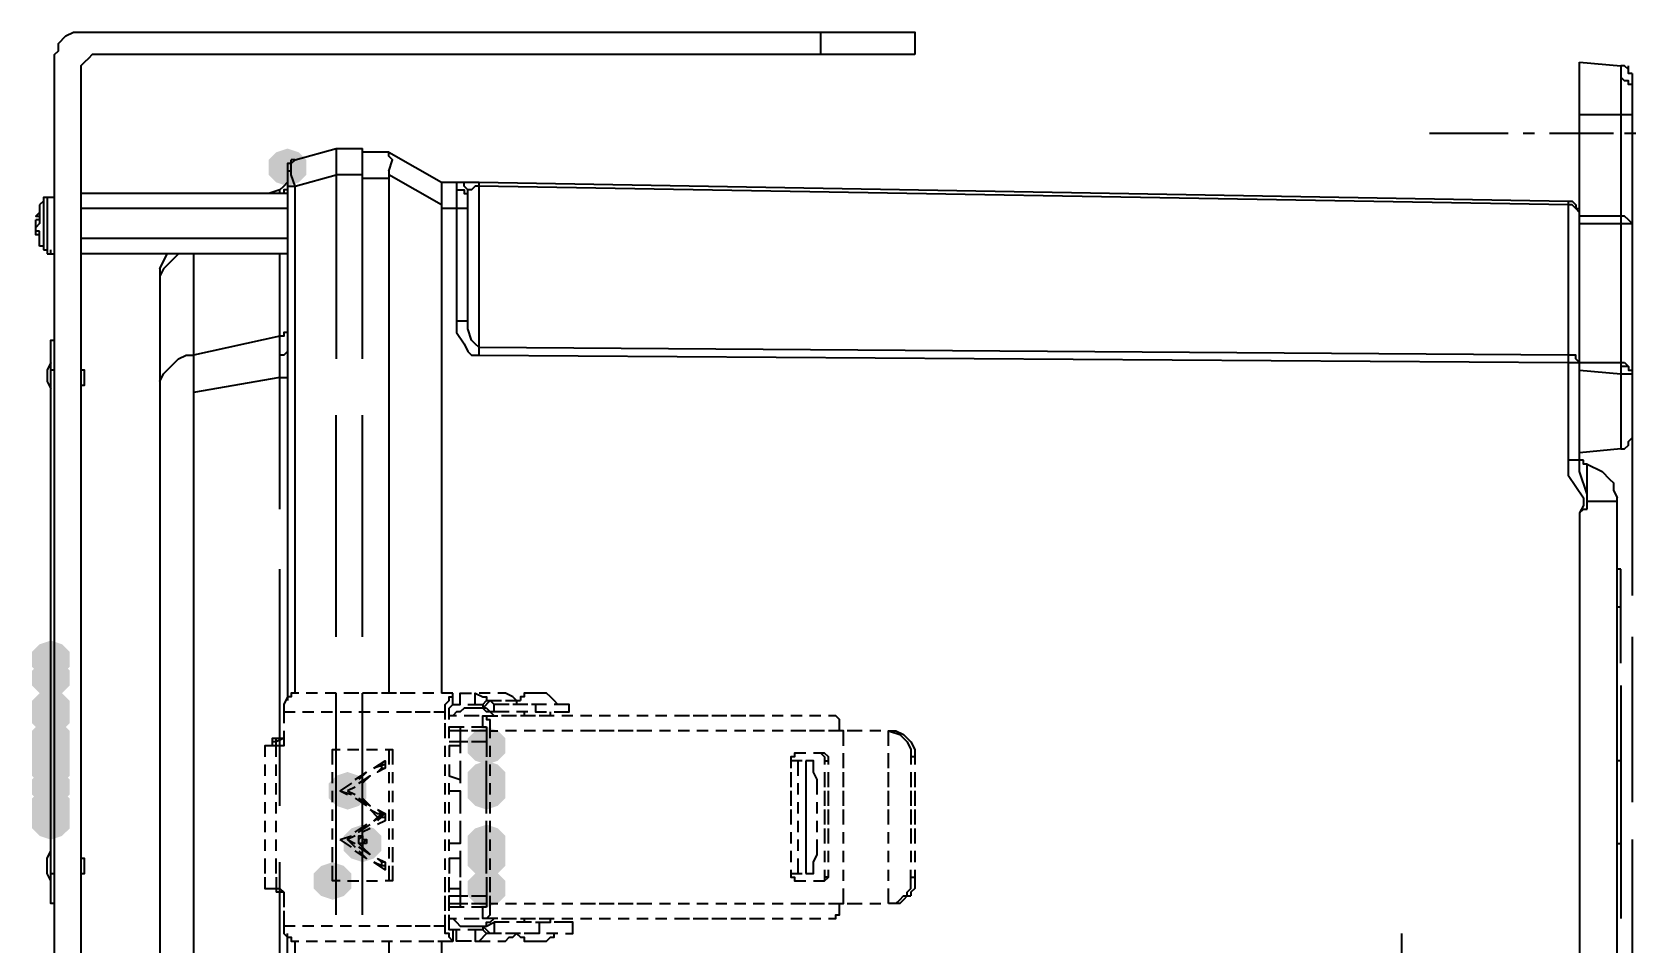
# Model space of a CAD drawing. Header units: feet. Extents: x -159 to 1687, y -48 to 1556.
# Drawn here: x 1214.67 to 1222.53, y 1070.53 to 1075 of the extents above; entities that cross this region are included whole.
import ezdxf

# ---------------------------------------------------------------- set-up
doc = ezdxf.new("R2010")
doc.units = ezdxf.units.FT
doc.header["$MEASUREMENT"] = 0
for name, color, linetype in [('G-ANNO-TEXT', 1, 'Continuous'), ('PDF8_LP_OBJ-Hidden', 7, 'Continuous'), ('PDF8_LP_OBJ-Misc', 7, 'Continuous')]:
    doc.layers.add(name, color=color, linetype=linetype)
doc.styles.add('NEI-A', font='arial.ttf')

msp = doc.modelspace()

# ---------------------------------------------------------------- hatches: boundary and pattern name
at = {"layer": 'PDF8_LP_OBJ-Hidden', "transparency": 33554559}
for points in [[(1216.89704, 1071.59188), (1216.95227, 1071.57347), (1216.98908, 1071.53665), (1216.98908, 1071.46301), (1216.95227, 1071.4262), (1216.89704, 1071.40779), (1216.84181, 1071.4262), (1216.80499, 1071.46301), (1216.80499, 1071.53665), (1216.84181, 1071.57347)], [(1216.21589, 1071.37097), (1216.27112, 1071.35256), (1216.30794, 1071.31574), (1216.30794, 1071.2421), (1216.27112, 1071.20528), (1216.21589, 1071.18687), (1216.16066, 1071.20528), (1216.12384, 1071.2421), (1216.12384, 1071.31574), (1216.16066, 1071.35256)], [(1216.89704, 1071.4262), (1216.95227, 1071.40779), (1216.98908, 1071.37097), (1216.98908, 1071.29733), (1216.95227, 1071.26051), (1216.89704, 1071.2421), (1216.84181, 1071.26051), (1216.80499, 1071.29733), (1216.80499, 1071.37097), (1216.84181, 1071.40779)], [(1216.89704, 1071.37097), (1216.95227, 1071.35256), (1216.98908, 1071.31574), (1216.98908, 1071.2421), (1216.95227, 1071.20528), (1216.89704, 1071.18687), (1216.84181, 1071.20528), (1216.80499, 1071.2421), (1216.80499, 1071.31574), (1216.84181, 1071.35256)], [(1216.28953, 1071.11324), (1216.34475, 1071.09483), (1216.38157, 1071.05801), (1216.38157, 1070.98437), (1216.34475, 1070.94755), (1216.28953, 1070.92914), (1216.2343, 1070.94755), (1216.19748, 1070.98437), (1216.19748, 1071.05801), (1216.2343, 1071.09483)], [(1216.89704, 1071.11324), (1216.95227, 1071.09483), (1216.98908, 1071.05801), (1216.98908, 1070.98437), (1216.95227, 1070.94755), (1216.89704, 1070.92914), (1216.84181, 1070.94755), (1216.80499, 1070.98437), (1216.80499, 1071.05801), (1216.84181, 1071.09483)], [(1216.89704, 1071.0396), (1216.95227, 1071.02119), (1216.98908, 1070.98437), (1216.98908, 1070.91073), (1216.95227, 1070.87391), (1216.89704, 1070.8555), (1216.84181, 1070.87391), (1216.80499, 1070.91073), (1216.80499, 1070.98437), (1216.84181, 1071.02119)], [(1216.14225, 1070.92914), (1216.19748, 1070.91073), (1216.2343, 1070.87391), (1216.2343, 1070.80028), (1216.19748, 1070.76346), (1216.14225, 1070.74505), (1216.08702, 1070.76346), (1216.0502, 1070.80028), (1216.0502, 1070.87391), (1216.08702, 1070.91073)], [(1216.89704, 1070.89232), (1216.95227, 1070.87391), (1216.98908, 1070.83709), (1216.98908, 1070.76346), (1216.95227, 1070.72664), (1216.89704, 1070.70823), (1216.84181, 1070.72664), (1216.80499, 1070.76346), (1216.80499, 1070.83709), (1216.84181, 1070.87391)]]:
    msp.add_hatch(color=256, dxfattribs=at).paths.add_polyline_path(points)
at = {"layer": 'PDF8_LP_OBJ-Misc', "transparency": 33554559}
for points in [[(1215.92134, 1074.42693), (1215.97657, 1074.40852), (1216.01338, 1074.3717), (1216.01338, 1074.29807), (1215.97657, 1074.26125), (1215.92134, 1074.24284), (1215.86611, 1074.26125), (1215.82929, 1074.29807), (1215.82929, 1074.3717), (1215.86611, 1074.40852)], [(1214.76154, 1072.0153), (1214.81677, 1071.99689), (1214.85359, 1071.96007), (1214.85359, 1071.88643), (1214.81677, 1071.84961), (1214.76154, 1071.8312), (1214.70632, 1071.84961), (1214.6695, 1071.88643), (1214.6695, 1071.96007), (1214.70632, 1071.99689)], [(1214.76154, 1071.92325), (1214.81677, 1071.90484), (1214.85359, 1071.86802), (1214.85359, 1071.79438), (1214.81677, 1071.75757), (1214.76154, 1071.73916), (1214.70632, 1071.75757), (1214.6695, 1071.79438), (1214.6695, 1071.86802), (1214.70632, 1071.90484)], [(1214.76154, 1071.77598), (1214.81677, 1071.75757), (1214.85359, 1071.72075), (1214.85359, 1071.64711), (1214.81677, 1071.61029), (1214.76154, 1071.59188), (1214.70632, 1071.61029), (1214.6695, 1071.64711), (1214.6695, 1071.72075), (1214.70632, 1071.75757)], [(1214.76154, 1071.73916), (1214.81677, 1071.72075), (1214.85359, 1071.68393), (1214.85359, 1071.61029), (1214.81677, 1071.57347), (1214.76154, 1071.55506), (1214.70632, 1071.57347), (1214.6695, 1071.61029), (1214.6695, 1071.68393), (1214.70632, 1071.72075)], [(1214.76154, 1071.6287), (1214.81677, 1071.61029), (1214.85359, 1071.57347), (1214.85359, 1071.49983), (1214.81677, 1071.46301), (1214.76154, 1071.44461), (1214.70632, 1071.46301), (1214.6695, 1071.49983), (1214.6695, 1071.57347), (1214.70632, 1071.61029)], [(1214.76154, 1071.61029), (1214.81677, 1071.59188), (1214.85359, 1071.55506), (1214.85359, 1071.48142), (1214.81677, 1071.44461), (1214.76154, 1071.4262), (1214.70632, 1071.44461), (1214.6695, 1071.48142), (1214.6695, 1071.55506), (1214.70632, 1071.59188)], [(1214.76154, 1071.57347), (1214.81677, 1071.55506), (1214.85359, 1071.51824), (1214.85359, 1071.44461), (1214.81677, 1071.40779), (1214.76154, 1071.38938), (1214.70632, 1071.40779), (1214.6695, 1071.44461), (1214.6695, 1071.51824), (1214.70632, 1071.55506)], [(1214.76154, 1071.55506), (1214.81677, 1071.53665), (1214.85359, 1071.49983), (1214.85359, 1071.4262), (1214.81677, 1071.38938), (1214.76154, 1071.37097), (1214.70632, 1071.38938), (1214.6695, 1071.4262), (1214.6695, 1071.49983), (1214.70632, 1071.53665)], [(1214.76154, 1071.53665), (1214.81677, 1071.51824), (1214.85359, 1071.48142), (1214.85359, 1071.40779), (1214.81677, 1071.37097), (1214.76154, 1071.35256), (1214.70632, 1071.37097), (1214.6695, 1071.40779), (1214.6695, 1071.48142), (1214.70632, 1071.51824)], [(1214.76154, 1071.49983), (1214.81677, 1071.48142), (1214.85359, 1071.44461), (1214.85359, 1071.37097), (1214.81677, 1071.33415), (1214.76154, 1071.31574), (1214.70632, 1071.33415), (1214.6695, 1071.37097), (1214.6695, 1071.44461), (1214.70632, 1071.48142)], [(1214.76154, 1071.48142), (1214.81677, 1071.46301), (1214.85359, 1071.4262), (1214.85359, 1071.35256), (1214.81677, 1071.31574), (1214.76154, 1071.29733), (1214.70632, 1071.31574), (1214.6695, 1071.35256), (1214.6695, 1071.4262), (1214.70632, 1071.46301)], [(1214.76154, 1071.38938), (1214.81677, 1071.37097), (1214.85359, 1071.33415), (1214.85359, 1071.26051), (1214.81677, 1071.22369), (1214.76154, 1071.20528), (1214.70632, 1071.22369), (1214.6695, 1071.26051), (1214.6695, 1071.33415), (1214.70632, 1071.37097)], [(1214.76154, 1071.29733), (1214.81677, 1071.27892), (1214.85359, 1071.2421), (1214.85359, 1071.16846), (1214.81677, 1071.13165), (1214.76154, 1071.11324), (1214.70632, 1071.13165), (1214.6695, 1071.16846), (1214.6695, 1071.2421), (1214.70632, 1071.27892)], [(1214.76154, 1071.26051), (1214.81677, 1071.2421), (1214.85359, 1071.20528), (1214.85359, 1071.13165), (1214.81677, 1071.09483), (1214.76154, 1071.07642), (1214.70632, 1071.09483), (1214.6695, 1071.13165), (1214.6695, 1071.20528), (1214.70632, 1071.2421)], [(1214.76154, 1071.2421), (1214.81677, 1071.22369), (1214.85359, 1071.18687), (1214.85359, 1071.11324), (1214.81677, 1071.07642), (1214.76154, 1071.05801), (1214.70632, 1071.07642), (1214.6695, 1071.11324), (1214.6695, 1071.18687), (1214.70632, 1071.22369)], [(1214.76154, 1071.22369), (1214.81677, 1071.20528), (1214.85359, 1071.16846), (1214.85359, 1071.09483), (1214.81677, 1071.05801), (1214.76154, 1071.0396), (1214.70632, 1071.05801), (1214.6695, 1071.09483), (1214.6695, 1071.16846), (1214.70632, 1071.20528)]]:
    msp.add_hatch(color=256, dxfattribs=at).paths.add_polyline_path(points)

# ---------------------------------------------------------------- linework, layer by layer
at = {"layer": 'PDF8_LP_OBJ-Hidden', "lineweight": 25}
for p, q in [((1216.89704, 1071.59188), (1216.89704, 1071.44461)), ((1218.46184, 1071.4262), (1218.46184, 1070.87391)), ((1216.89704, 1070.87391), (1216.89704, 1071.13165)), ((1216.89704, 1070.8555), (1216.89704, 1070.70823)), ((1216.97067, 1070.57936), (1216.89704, 1070.57936))]:
    msp.add_line(p, q, dxfattribs=at)
for points in [[(1215.97657, 1071.75757), (1215.93975, 1071.75757), (1215.93975, 1071.73916), (1215.92134, 1071.73916), (1215.90293, 1071.70234), (1215.90293, 1071.61029)], [(1216.06861, 1071.75757), (1216.01338, 1071.75757)], [(1216.16066, 1071.75757), (1216.10543, 1071.75757)], [(1216.27112, 1071.75757), (1216.19748, 1071.75757)], [(1216.36316, 1071.75757), (1216.28953, 1071.75757)], [(1216.45521, 1071.75757), (1216.38157, 1071.75757)], [(1216.54726, 1071.75757), (1216.47362, 1071.75757)], [(1216.6393, 1071.75757), (1216.58408, 1071.75757)], [(1216.73135, 1071.75757), (1216.67612, 1071.75757)], [(1216.71294, 1071.6287), (1216.71294, 1071.68393), (1216.73135, 1071.70234), (1216.76817, 1071.70234), (1216.76817, 1071.75757), (1216.8234, 1071.75757)], [(1216.73135, 1071.70234), (1216.73135, 1071.75757)], [(1216.84181, 1071.70234), (1216.84181, 1071.75757), (1216.87863, 1071.73916), (1216.89704, 1071.73916), (1216.89704, 1071.72075), (1216.97067, 1071.72075)], [(1216.91545, 1071.75757), (1216.86022, 1071.75757)], [(1217.04431, 1071.72075), (1217.0259, 1071.73916), (1216.98908, 1071.75757), (1216.95227, 1071.75757)], [(1217.24682, 1071.70234), (1217.22841, 1071.72075), (1217.21, 1071.73916), (1217.19159, 1071.75757), (1217.08113, 1071.75757), (1217.08113, 1071.73916), (1217.06272, 1071.73916), (1217.06272, 1071.72075)], [(1216.69453, 1071.6287), (1216.69453, 1071.70234), (1216.71294, 1071.72075), (1216.71294, 1071.73916), (1216.73135, 1071.73916)], [(1216.89704, 1071.68393), (1216.78658, 1071.68393), (1216.76817, 1071.66552), (1216.74976, 1071.66552), (1216.73135, 1071.64711)], [(1216.80499, 1071.70234), (1216.87863, 1071.70234), (1216.89704, 1071.72075)], [(1216.91545, 1071.72075), (1216.87863, 1071.68393)], [(1216.87863, 1071.70234), (1216.87863, 1071.68393)], [(1217.00749, 1071.66552), (1216.89704, 1071.66552), (1216.87863, 1071.68393)], [(1216.89704, 1071.68393), (1216.91545, 1071.66552)], [(1217.00749, 1071.70234), (1216.93386, 1071.70234), (1216.91545, 1071.72075)], [(1216.93386, 1071.66552), (1216.93386, 1071.70234)], [(1216.98908, 1071.72075), (1217.06272, 1071.72075)], [(1217.09954, 1071.70234), (1217.0259, 1071.70234)], [(1217.04431, 1071.72075), (1217.04431, 1071.70234)], [(1217.19159, 1071.70234), (1217.11795, 1071.70234)], [(1217.13636, 1071.70234), (1217.13636, 1071.66552), (1217.19159, 1071.66552)], [(1217.22841, 1071.66552), (1217.30204, 1071.66552), (1217.30204, 1071.70234), (1217.22841, 1071.70234)], [(1215.90293, 1071.66552), (1215.95816, 1071.66552)], [(1215.99497, 1071.66552), (1216.0502, 1071.66552)], [(1216.08702, 1071.66552), (1216.14225, 1071.66552)], [(1216.17907, 1071.66552), (1216.2343, 1071.66552)], [(1216.27112, 1071.66552), (1216.32634, 1071.66552)], [(1216.36316, 1071.66552), (1216.41839, 1071.66552)], [(1216.45521, 1071.66552), (1216.52885, 1071.66552)], [(1216.54726, 1071.66552), (1216.6209, 1071.66552)], [(1216.6393, 1071.66552), (1216.69453, 1071.66552)], [(1216.69453, 1071.53665), (1216.69453, 1071.61029)], [(1216.74976, 1071.64711), (1216.71294, 1071.64711)], [(1216.71294, 1071.53665), (1216.71294, 1071.59188), (1216.78658, 1071.59188)], [(1216.76817, 1071.59188), (1216.76817, 1071.46301)], [(1216.86022, 1071.64711), (1216.78658, 1071.64711)], [(1216.8234, 1071.59188), (1216.89704, 1071.59188)], [(1216.87863, 1071.59188), (1216.87863, 1071.64711), (1216.95227, 1071.64711)], [(1216.89704, 1071.64711), (1216.89704, 1071.6287), (1216.91545, 1071.6287)], [(1216.93386, 1071.64711), (1216.91545, 1071.66552)], [(1216.91545, 1071.53665), (1216.91545, 1071.6287)], [(1217.04431, 1071.64711), (1216.97067, 1071.64711)], [(1217.09954, 1071.66552), (1217.04431, 1071.66552)], [(1217.13636, 1071.64711), (1217.06272, 1071.64711)], [(1217.08113, 1071.66552), (1217.08113, 1071.64711)], [(1217.22841, 1071.64711), (1217.15477, 1071.64711)], [(1217.21, 1071.64711), (1217.21, 1071.66552)], [(1217.32045, 1071.64711), (1217.26523, 1071.64711)], [(1217.4125, 1071.64711), (1217.35727, 1071.64711)], [(1217.50455, 1071.64711), (1217.44932, 1071.64711)], [(1217.59659, 1071.64711), (1217.54137, 1071.64711)], [(1217.68864, 1071.64711), (1217.63341, 1071.64711)], [(1217.78069, 1071.64711), (1217.72546, 1071.64711)], [(1217.89115, 1071.64711), (1217.81751, 1071.64711)], [(1217.98319, 1071.64711), (1217.90956, 1071.64711)], [(1218.07524, 1071.64711), (1218.0016, 1071.64711)], [(1218.16729, 1071.64711), (1218.09365, 1071.64711)], [(1218.25933, 1071.64711), (1218.1857, 1071.64711)], [(1218.35138, 1071.64711), (1218.29615, 1071.64711)], [(1218.44343, 1071.64711), (1218.3882, 1071.64711)], [(1218.53548, 1071.64711), (1218.48025, 1071.64711)], [(1218.62752, 1071.57347), (1218.62752, 1071.6287), (1218.60911, 1071.64711), (1218.57229, 1071.64711)], [(1215.90293, 1071.57347), (1215.90293, 1071.49983), (1215.81088, 1071.49983), (1215.81088, 1071.44461)], [(1215.8477, 1071.49983), (1215.8477, 1071.53665), (1215.90293, 1071.53665)], [(1215.90293, 1071.53665), (1215.86611, 1071.51824), (1215.8477, 1071.51824)], [(1215.86611, 1071.44461), (1215.86611, 1071.53665)], [(1216.80499, 1071.57347), (1216.71294, 1071.57347)], [(1216.80499, 1071.51824), (1216.71294, 1071.51824)], [(1216.89704, 1071.57347), (1216.8234, 1071.57347)], [(1216.89704, 1071.51824), (1216.8234, 1071.51824)], [(1216.91545, 1071.57347), (1216.95227, 1071.57347)], [(1217.04431, 1071.57347), (1216.98908, 1071.57347)], [(1217.13636, 1071.57347), (1217.08113, 1071.57347)], [(1217.22841, 1071.57347), (1217.17318, 1071.57347)], [(1217.32045, 1071.57347), (1217.26523, 1071.57347)], [(1217.43091, 1071.57347), (1217.35727, 1071.57347)], [(1217.52296, 1071.57347), (1217.44932, 1071.57347)], [(1217.615, 1071.57347), (1217.54137, 1071.57347)], [(1217.70705, 1071.57347), (1217.63341, 1071.57347)], [(1217.7991, 1071.57347), (1217.74387, 1071.57347)], [(1217.89115, 1071.57347), (1217.83592, 1071.57347)], [(1217.98319, 1071.57347), (1217.92796, 1071.57347)], [(1218.07524, 1071.57347), (1218.02001, 1071.57347)], [(1218.16729, 1071.57347), (1218.11206, 1071.57347)], [(1218.25933, 1071.57347), (1218.20411, 1071.57347)], [(1218.35138, 1071.57347), (1218.29615, 1071.57347)], [(1218.46184, 1071.57347), (1218.3882, 1071.57347)], [(1218.55389, 1071.57347), (1218.48025, 1071.57347)], [(1218.64593, 1071.49983), (1218.64593, 1071.57347), (1218.57229, 1071.57347)], [(1218.73798, 1071.57347), (1218.66434, 1071.57347)], [(1218.83003, 1071.57347), (1218.7748, 1071.57347)], [(1218.86685, 1071.57347), (1218.90366, 1071.57347), (1218.94048, 1071.55506), (1218.95889, 1071.53665), (1218.9773, 1071.51824), (1218.99571, 1071.48142), (1218.99571, 1071.40779)], [(1218.86685, 1071.49983), (1218.86685, 1071.57347), (1218.92207, 1071.55506), (1218.94048, 1071.53665), (1218.95889, 1071.51824), (1218.9773, 1071.48142), (1218.9773, 1071.40779)], [(1216.14225, 1071.40779), (1216.14225, 1071.48142), (1216.17907, 1071.48142)], [(1216.21589, 1071.48142), (1216.27112, 1071.48142)], [(1216.30794, 1071.48142), (1216.36316, 1071.48142)], [(1216.39998, 1071.48142), (1216.4368, 1071.48142), (1216.4368, 1071.40779)], [(1216.41839, 1071.48142), (1216.41839, 1071.40779)], [(1216.69453, 1071.44461), (1216.69453, 1071.49983)], [(1216.76817, 1071.49983), (1216.71294, 1071.49983), (1216.71294, 1071.44461)], [(1216.91545, 1071.44461), (1216.91545, 1071.49983)], [(1218.46184, 1071.46301), (1218.40661, 1071.46301), (1218.40661, 1071.44461), (1218.3882, 1071.44461), (1218.3882, 1071.38938)], [(1218.57229, 1071.40779), (1218.57229, 1071.44461), (1218.55389, 1071.46301), (1218.49866, 1071.46301)], [(1218.53548, 1071.46301), (1218.55389, 1071.44461), (1218.55389, 1071.40779)], [(1218.64593, 1071.38938), (1218.64593, 1071.46301)], [(1218.86685, 1071.38938), (1218.86685, 1071.46301)], [(1218.99571, 1071.44461), (1218.9773, 1071.44461)], [(1215.81088, 1071.40779), (1215.81088, 1071.35256)], [(1215.86611, 1071.35256), (1215.86611, 1071.40779)], [(1216.14225, 1071.31574), (1216.14225, 1071.37097)], [(1216.25271, 1071.33415), (1216.30794, 1071.37097)], [(1216.30794, 1071.37097), (1216.27112, 1071.33415)], [(1216.27112, 1071.31574), (1216.32634, 1071.35256), (1216.28953, 1071.31574)], [(1216.34475, 1071.38938), (1216.39998, 1071.4262), (1216.39998, 1071.38938), (1216.36316, 1071.37097), (1216.38157, 1071.38938)], [(1216.38157, 1071.40779), (1216.38157, 1071.38938), (1216.39998, 1071.38938)], [(1216.41839, 1071.37097), (1216.41839, 1071.31574)], [(1216.4368, 1071.37097), (1216.4368, 1071.31574)], [(1216.69453, 1071.35256), (1216.69453, 1071.40779)], [(1216.71294, 1071.40779), (1216.71294, 1071.35256), (1216.76817, 1071.33415)], [(1216.76817, 1071.4262), (1216.76817, 1071.31574)], [(1216.89704, 1071.16846), (1216.89704, 1071.4262)], [(1216.91545, 1071.35256), (1216.91545, 1071.40779)], [(1218.44343, 1071.4262), (1218.3882, 1071.4262)], [(1218.3882, 1071.37097), (1218.3882, 1071.29733)], [(1218.42502, 1071.35256), (1218.42502, 1071.4262)], [(1218.51707, 1071.26051), (1218.51707, 1071.33415), (1218.49866, 1071.37097), (1218.49866, 1071.4262), (1218.46184, 1071.4262)], [(1218.55389, 1071.4262), (1218.57229, 1071.4262)], [(1218.55389, 1071.37097), (1218.55389, 1071.29733)], [(1218.57229, 1071.29733), (1218.57229, 1071.37097)], [(1218.64593, 1071.29733), (1218.64593, 1071.37097)], [(1218.86685, 1071.29733), (1218.86685, 1071.37097)], [(1218.9773, 1071.37097), (1218.9773, 1071.29733)], [(1218.99571, 1071.37097), (1218.99571, 1071.29733)], [(1215.81088, 1071.31574), (1215.81088, 1071.26051)], [(1215.86611, 1071.26051), (1215.86611, 1071.31574)], [(1216.14225, 1071.22369), (1216.14225, 1071.27892)], [(1216.2343, 1071.31574), (1216.17907, 1071.27892), (1216.2343, 1071.26051)], [(1216.17907, 1071.27892), (1216.21589, 1071.26051)], [(1216.25271, 1071.29733), (1216.21589, 1071.27892)], [(1216.21589, 1071.27892), (1216.25271, 1071.26051)], [(1216.41839, 1071.27892), (1216.41839, 1071.22369)], [(1216.4368, 1071.27892), (1216.4368, 1071.22369)], [(1216.69453, 1071.26051), (1216.69453, 1071.31574)], [(1216.71294, 1071.26051), (1216.71294, 1071.31574)], [(1216.71294, 1071.27892), (1216.76817, 1071.27892), (1216.76817, 1071.16846)], [(1216.91545, 1071.26051), (1216.91545, 1071.31574)], [(1218.3882, 1071.27892), (1218.3882, 1071.20528)], [(1218.42502, 1071.26051), (1218.42502, 1071.31574)], [(1218.55389, 1071.27892), (1218.55389, 1071.20528)], [(1218.57229, 1071.20528), (1218.57229, 1071.27892)], [(1218.64593, 1071.20528), (1218.64593, 1071.27892)], [(1218.86685, 1071.20528), (1218.86685, 1071.27892)], [(1218.9773, 1071.27892), (1218.9773, 1071.20528)], [(1218.99571, 1071.27892), (1218.99571, 1071.20528)], [(1215.81088, 1071.22369), (1215.81088, 1071.16846)], [(1215.86611, 1071.16846), (1215.86611, 1071.22369)], [(1216.25271, 1071.2421), (1216.30794, 1071.20528)], [(1216.28953, 1071.2421), (1216.32634, 1071.20528), (1216.27112, 1071.2421)], [(1216.69453, 1071.16846), (1216.69453, 1071.22369)], [(1216.71294, 1071.16846), (1216.71294, 1071.22369)], [(1216.91545, 1071.16846), (1216.91545, 1071.22369)], [(1218.42502, 1071.16846), (1218.42502, 1071.22369)], [(1218.51707, 1071.16846), (1218.51707, 1071.22369)], [(1215.81088, 1071.13165), (1215.81088, 1071.07642)], [(1215.86611, 1071.07642), (1215.86611, 1071.13165)], [(1216.14225, 1071.13165), (1216.14225, 1071.18687)], [(1216.32634, 1071.18687), (1216.36316, 1071.15005)], [(1216.32634, 1071.18687), (1216.36316, 1071.16846)], [(1216.34475, 1071.13165), (1216.39998, 1071.16846), (1216.39998, 1071.13165), (1216.36316, 1071.11324)], [(1216.34475, 1071.13165), (1216.38157, 1071.16846), (1216.38157, 1071.15005), (1216.36316, 1071.13165)], [(1216.36316, 1071.18687), (1216.39998, 1071.16846), (1216.36316, 1071.15005)], [(1216.36316, 1071.18687), (1216.38157, 1071.16846)], [(1216.36316, 1071.16846), (1216.39998, 1071.16846)], [(1216.38157, 1071.15005), (1216.39998, 1071.15005)], [(1216.41839, 1071.18687), (1216.41839, 1071.13165)], [(1216.4368, 1071.18687), (1216.4368, 1071.13165)], [(1216.69453, 1071.07642), (1216.69453, 1071.13165)], [(1216.76817, 1071.13165), (1216.76817, 1071.02119), (1216.71294, 1071.02119)], [(1216.71294, 1071.07642), (1216.71294, 1071.13165)], [(1216.91545, 1071.07642), (1216.91545, 1071.13165)], [(1218.3882, 1071.18687), (1218.3882, 1071.11324)], [(1218.42502, 1071.07642), (1218.42502, 1071.13165)], [(1218.51707, 1071.07642), (1218.51707, 1071.13165)], [(1218.55389, 1071.18687), (1218.55389, 1071.11324)], [(1218.57229, 1071.11324), (1218.57229, 1071.18687)], [(1218.64593, 1071.11324), (1218.64593, 1071.18687)], [(1218.86685, 1071.11324), (1218.86685, 1071.18687)], [(1218.9773, 1071.18687), (1218.9773, 1071.11324)], [(1218.99571, 1071.18687), (1218.99571, 1071.11324)], [(1215.81088, 1071.0396), (1215.81088, 1070.98437)], [(1215.86611, 1070.98437), (1215.86611, 1071.0396)], [(1216.14225, 1071.0396), (1216.14225, 1071.09483)], [(1216.17907, 1071.0396), (1216.2343, 1071.05801)], [(1216.2343, 1071.00278), (1216.17907, 1071.0396)], [(1216.25271, 1071.05801), (1216.21589, 1071.0396), (1216.25271, 1071.00278)], [(1216.21589, 1071.0396), (1216.25271, 1071.02119)], [(1216.25271, 1071.07642), (1216.30794, 1071.11324), (1216.27112, 1071.07642), (1216.32634, 1071.11324)], [(1216.30794, 1071.02119), (1216.27112, 1071.02119), (1216.27112, 1071.05801), (1216.28953, 1071.05801)], [(1216.27112, 1071.0396), (1216.28953, 1071.05801), (1216.28953, 1071.0396), (1216.30794, 1071.0396), (1216.30794, 1071.02119)], [(1216.32634, 1071.09483), (1216.28953, 1071.07642)], [(1216.30794, 1071.0396), (1216.28953, 1071.02119)], [(1216.41839, 1071.09483), (1216.41839, 1071.0396)], [(1216.4368, 1071.09483), (1216.4368, 1071.0396)], [(1216.69453, 1070.98437), (1216.69453, 1071.0396)], [(1216.71294, 1070.98437), (1216.71294, 1071.0396)], [(1216.91545, 1070.98437), (1216.91545, 1071.0396)], [(1218.3882, 1071.07642), (1218.3882, 1071.02119)], [(1218.42502, 1070.98437), (1218.42502, 1071.0396)], [(1218.46184, 1070.87391), (1218.49866, 1070.87391), (1218.49866, 1070.92914), (1218.51707, 1070.96596), (1218.51707, 1071.0396)], [(1218.55389, 1071.09483), (1218.55389, 1071.02119)], [(1218.57229, 1071.02119), (1218.57229, 1071.09483)], [(1218.64593, 1071.02119), (1218.64593, 1071.07642)], [(1218.86685, 1071.02119), (1218.86685, 1071.07642)], [(1218.9773, 1071.09483), (1218.9773, 1071.02119)], [(1218.99571, 1071.09483), (1218.99571, 1071.02119)], [(1216.14225, 1070.92914), (1216.14225, 1071.00278)], [(1216.27112, 1070.98437), (1216.30794, 1070.94755), (1216.25271, 1070.98437)], [(1216.27112, 1071.02119), (1216.28953, 1071.00278), (1216.32634, 1070.96596)], [(1216.32634, 1070.96596), (1216.27112, 1071.00278)], [(1216.28953, 1071.02119), (1216.28953, 1071.00278)], [(1216.41839, 1071.00278), (1216.41839, 1070.94755)], [(1216.4368, 1071.00278), (1216.4368, 1070.92914)], [(1216.76817, 1070.98437), (1216.76817, 1070.8555)], [(1218.3882, 1070.98437), (1218.3882, 1070.92914)], [(1218.55389, 1070.98437), (1218.55389, 1070.92914)], [(1218.57229, 1070.92914), (1218.57229, 1070.98437)], [(1218.64593, 1070.92914), (1218.64593, 1070.98437)], [(1218.86685, 1070.92914), (1218.86685, 1070.98437)], [(1218.9773, 1070.98437), (1218.9773, 1070.92914)], [(1218.99571, 1070.98437), (1218.99571, 1070.92914)], [(1215.81088, 1070.94755), (1215.81088, 1070.87391)], [(1215.86611, 1070.87391), (1215.86611, 1070.94755)], [(1216.17907, 1070.83709), (1216.14225, 1070.83709), (1216.14225, 1070.91073)], [(1216.39998, 1070.92914), (1216.39998, 1070.89232), (1216.34475, 1070.92914)], [(1216.38157, 1070.92914), (1216.38157, 1070.91073), (1216.34475, 1070.92914)], [(1216.39998, 1070.91073), (1216.38157, 1070.91073)], [(1216.4368, 1070.91073), (1216.4368, 1070.83709), (1216.39998, 1070.83709)], [(1216.41839, 1070.91073), (1216.41839, 1070.83709)], [(1216.69453, 1070.89232), (1216.69453, 1070.94755)], [(1216.76817, 1070.94755), (1216.71294, 1070.94755), (1216.71294, 1070.87391)], [(1216.91545, 1070.89232), (1216.91545, 1070.94755)], [(1218.3882, 1070.89232), (1218.3882, 1070.8555), (1218.40661, 1070.8555), (1218.40661, 1070.83709), (1218.46184, 1070.83709)], [(1218.42502, 1070.87391), (1218.42502, 1070.94755)], [(1218.49866, 1070.83709), (1218.55389, 1070.83709), (1218.57229, 1070.8555), (1218.57229, 1070.89232)], [(1218.55389, 1070.89232), (1218.55389, 1070.83709)], [(1218.64593, 1070.83709), (1218.64593, 1070.89232)], [(1218.86685, 1070.83709), (1218.86685, 1070.89232)], [(1218.95889, 1070.76346), (1218.95889, 1070.78187), (1218.9773, 1070.80028), (1218.9773, 1070.89232)], [(1218.99571, 1070.89232), (1218.99571, 1070.80028), (1218.9773, 1070.78187), (1218.9773, 1070.76346)], [(1215.81088, 1070.8555), (1215.81088, 1070.80028), (1215.88452, 1070.80028), (1215.90293, 1070.78187), (1215.86611, 1070.78187)], [(1215.86611, 1070.8555), (1215.86611, 1070.78187)], [(1216.21589, 1070.83709), (1216.27112, 1070.83709)], [(1216.30794, 1070.83709), (1216.36316, 1070.83709)], [(1216.69453, 1070.78187), (1216.69453, 1070.8555)], [(1216.71294, 1070.78187), (1216.71294, 1070.8555)], [(1216.76817, 1070.83709), (1216.76817, 1070.70823)], [(1216.91545, 1070.78187), (1216.91545, 1070.8555)], [(1218.3882, 1070.87391), (1218.44343, 1070.87391)], [(1218.57229, 1070.8555), (1218.55389, 1070.8555)], [(1218.9773, 1070.8555), (1218.99571, 1070.8555)], [(1215.90293, 1070.78187), (1215.90293, 1070.70823)], [(1216.69453, 1070.68982), (1216.69453, 1070.76346)], [(1216.71294, 1070.80028), (1216.76817, 1070.80028)], [(1216.71294, 1070.68982), (1216.71294, 1070.76346), (1216.80499, 1070.76346)], [(1216.71294, 1070.72664), (1216.80499, 1070.72664)], [(1216.8234, 1070.76346), (1216.89704, 1070.76346)], [(1216.8234, 1070.72664), (1216.89704, 1070.72664)], [(1216.89704, 1070.653), (1216.91545, 1070.67141), (1216.91545, 1070.76346)], [(1216.91545, 1070.72664), (1216.95227, 1070.72664)], [(1216.98908, 1070.72664), (1217.04431, 1070.72664)], [(1217.08113, 1070.72664), (1217.13636, 1070.72664)], [(1217.17318, 1070.72664), (1217.22841, 1070.72664)], [(1217.26523, 1070.72664), (1217.32045, 1070.72664)], [(1217.35727, 1070.72664), (1217.43091, 1070.72664)], [(1217.44932, 1070.72664), (1217.52296, 1070.72664)], [(1217.54137, 1070.72664), (1217.615, 1070.72664)], [(1217.63341, 1070.72664), (1217.70705, 1070.72664)], [(1217.74387, 1070.72664), (1217.7991, 1070.72664)], [(1217.83592, 1070.72664), (1217.89115, 1070.72664)], [(1217.92796, 1070.72664), (1217.98319, 1070.72664)], [(1218.02001, 1070.72664), (1218.07524, 1070.72664)], [(1218.11206, 1070.72664), (1218.16729, 1070.72664)], [(1218.20411, 1070.72664), (1218.25933, 1070.72664)], [(1218.29615, 1070.72664), (1218.35138, 1070.72664)], [(1218.3882, 1070.72664), (1218.46184, 1070.72664)], [(1218.48025, 1070.72664), (1218.55389, 1070.72664)], [(1218.57229, 1070.72664), (1218.64593, 1070.72664), (1218.64593, 1070.80028)], [(1218.57229, 1070.653), (1218.60911, 1070.653), (1218.60911, 1070.67141), (1218.62752, 1070.67141), (1218.62752, 1070.72664)], [(1218.66434, 1070.72664), (1218.73798, 1070.72664)], [(1218.7748, 1070.72664), (1218.83003, 1070.72664)], [(1218.86685, 1070.72664), (1218.86685, 1070.80028)], [(1218.95889, 1070.76346), (1218.94048, 1070.74505), (1218.92207, 1070.72664), (1218.86685, 1070.72664)], [(1218.90366, 1070.72664), (1218.92207, 1070.74505), (1218.94048, 1070.76346), (1218.9773, 1070.76346)], [(1215.90293, 1070.68982), (1215.90293, 1070.57936), (1215.92134, 1070.56095), (1215.93975, 1070.56095), (1215.93975, 1070.54254), (1215.97657, 1070.54254)], [(1216.65771, 1070.54254), (1216.73135, 1070.54254), (1216.71294, 1070.56095), (1216.71294, 1070.57936), (1216.69453, 1070.57936), (1216.69453, 1070.67141)], [(1216.78658, 1070.70823), (1216.71294, 1070.70823)], [(1216.76817, 1070.59777), (1216.71294, 1070.59777), (1216.71294, 1070.67141)], [(1216.71294, 1070.653), (1216.74976, 1070.653)], [(1216.73135, 1070.653), (1216.74976, 1070.63459), (1216.76817, 1070.61618), (1216.89704, 1070.61618), (1216.89704, 1070.63459), (1216.91545, 1070.63459), (1216.93386, 1070.653)], [(1216.78658, 1070.653), (1216.86022, 1070.653)], [(1216.89704, 1070.70823), (1216.8234, 1070.70823)], [(1216.95227, 1070.653), (1216.87863, 1070.653), (1216.87863, 1070.70823)], [(1216.97067, 1070.653), (1217.04431, 1070.653)], [(1217.06272, 1070.653), (1217.13636, 1070.653)], [(1217.08113, 1070.653), (1217.08113, 1070.63459)], [(1217.13636, 1070.63459), (1217.21, 1070.63459), (1217.21, 1070.653)], [(1217.15477, 1070.653), (1217.22841, 1070.653)], [(1217.26523, 1070.653), (1217.32045, 1070.653)], [(1217.35727, 1070.653), (1217.4125, 1070.653)], [(1217.44932, 1070.653), (1217.50455, 1070.653)], [(1217.54137, 1070.653), (1217.59659, 1070.653)], [(1217.63341, 1070.653), (1217.68864, 1070.653)], [(1217.72546, 1070.653), (1217.78069, 1070.653)], [(1217.81751, 1070.653), (1217.89115, 1070.653)], [(1217.90956, 1070.653), (1217.98319, 1070.653)], [(1218.0016, 1070.653), (1218.07524, 1070.653)], [(1218.09365, 1070.653), (1218.16729, 1070.653)], [(1218.1857, 1070.653), (1218.25933, 1070.653)], [(1218.29615, 1070.653), (1218.35138, 1070.653)], [(1218.3882, 1070.653), (1218.44343, 1070.653)], [(1218.48025, 1070.653), (1218.53548, 1070.653)], [(1215.95816, 1070.61618), (1215.90293, 1070.61618)], [(1216.0502, 1070.61618), (1215.99497, 1070.61618)], [(1216.14225, 1070.61618), (1216.08702, 1070.61618)], [(1216.2343, 1070.61618), (1216.17907, 1070.61618)], [(1216.32634, 1070.61618), (1216.27112, 1070.61618)], [(1216.41839, 1070.61618), (1216.36316, 1070.61618)], [(1216.52885, 1070.61618), (1216.45521, 1070.61618)], [(1216.6209, 1070.61618), (1216.54726, 1070.61618)], [(1216.69453, 1070.61618), (1216.6393, 1070.61618)], [(1216.73135, 1070.59777), (1216.73135, 1070.54254)], [(1216.8234, 1070.54254), (1216.74976, 1070.54254), (1216.74976, 1070.59777)], [(1216.87863, 1070.59777), (1216.80499, 1070.59777)], [(1216.84181, 1070.59777), (1216.84181, 1070.54254), (1216.91545, 1070.54254)], [(1216.91545, 1070.57936), (1216.87863, 1070.61618), (1216.87863, 1070.59777), (1216.89704, 1070.57936), (1216.86022, 1070.54254)], [(1216.89704, 1070.61618), (1216.93386, 1070.63459), (1216.93386, 1070.57936)], [(1217.00749, 1070.63459), (1216.93386, 1070.63459)], [(1216.95227, 1070.54254), (1216.98908, 1070.54254), (1217.00749, 1070.56095), (1217.0259, 1070.56095), (1217.04431, 1070.57936)], [(1217.06272, 1070.57936), (1216.98908, 1070.57936)], [(1217.11795, 1070.63459), (1217.04431, 1070.63459)], [(1217.04431, 1070.57936), (1217.06272, 1070.56095), (1217.08113, 1070.56095), (1217.08113, 1070.54254), (1217.19159, 1070.54254), (1217.21, 1070.56095), (1217.22841, 1070.56095), (1217.22841, 1070.57936)], [(1217.15477, 1070.63459), (1217.15477, 1070.57936), (1217.08113, 1070.57936)], [(1217.24682, 1070.57936), (1217.19159, 1070.57936)], [(1217.28363, 1070.57936), (1217.32045, 1070.57936), (1217.32045, 1070.63459), (1217.22841, 1070.63459)], [(1216.01338, 1070.54254), (1216.06861, 1070.54254)], [(1216.10543, 1070.54254), (1216.16066, 1070.54254)], [(1216.19748, 1070.54254), (1216.25271, 1070.54254)], [(1216.28953, 1070.54254), (1216.34475, 1070.54254)], [(1216.38157, 1070.54254), (1216.4368, 1070.54254)], [(1216.47362, 1070.54254), (1216.52885, 1070.54254)], [(1216.56567, 1070.54254), (1216.6393, 1070.54254)]]:
    msp.add_lwpolyline(points, dxfattribs=at)
for points in [[(1216.34475, 1071.38938), (1216.38157, 1071.40779), (1216.39998, 1071.40779)], [(1216.36316, 1070.94755), (1216.39998, 1070.92914), (1216.38157, 1070.92914)]]:
    msp.add_lwpolyline(points, close=True, dxfattribs=at)
at = {"layer": 'PDF8_LP_OBJ-Misc', "lineweight": 25}
for p, q in [((1222.51191, 1074.79512), (1222.51191, 1072.23621)), ((1216.16066, 1074.42693), (1216.16066, 1073.396)), ((1216.41839, 1074.31648), (1216.41839, 1071.75757)), ((1214.70632, 1073.94829), (1214.70632, 1074.02193)), ((1215.4611, 1073.91147), (1215.4611, 1060.38054)), ((1222.27259, 1072.89895), (1222.19895, 1072.89895)), ((1222.291, 1072.65963), (1222.291, 1072.88054)), ((1222.45668, 1071.79438), (1222.45668, 1070.653))]:
    msp.add_line(p, q, dxfattribs=at)
for points in [[(1218.99571, 1074.88717), (1214.96405, 1074.88717), (1214.94564, 1074.86876), (1214.92723, 1074.85035), (1214.90882, 1074.83194), (1214.90882, 1059.75462), (1214.77995, 1059.75462), (1214.77995, 1074.88717), (1214.79836, 1074.90558), (1214.79836, 1074.9424), (1214.83518, 1074.97922), (1214.872, 1074.99762), (1218.99571, 1074.99762), (1218.99571, 1074.88717)], [(1218.53548, 1074.88717), (1218.53548, 1074.99762)], [(1222.291, 1072.73327), (1222.25418, 1072.84372), (1222.25418, 1074.85035)], [(1222.25418, 1074.85035), (1222.45668, 1074.83194), (1222.45668, 1072.95418), (1222.47509, 1072.95418), (1222.4935, 1072.97259), (1222.4935, 1072.991), (1222.51191, 1073.00941)], [(1222.4935, 1074.81353), (1222.47509, 1074.83194), (1222.45668, 1074.83194)], [(1222.51191, 1074.79512), (1222.4935, 1074.79512), (1222.4935, 1074.83194)], [(1222.51191, 1074.73989), (1222.4935, 1074.73989), (1222.4935, 1074.7583), (1222.47509, 1074.7583), (1222.45668, 1074.77671)], [(1222.51191, 1074.59262), (1222.25418, 1074.59262)], [(1221.9044, 1074.50057), (1221.5178, 1074.50057)], [(1222.03327, 1074.50057), (1221.97804, 1074.50057)], [(1222.41986, 1074.50057), (1222.1069, 1074.50057)], [(1222.53032, 1074.50057), (1222.47509, 1074.50057)], [(1215.93975, 1074.35329), (1215.95816, 1074.3717), (1216.16066, 1074.42693)], [(1216.16066, 1074.42693), (1216.28953, 1074.42693)], [(1216.28953, 1073.396), (1216.28953, 1074.42693)], [(1215.92134, 1074.24284), (1215.95816, 1074.24284), (1215.93975, 1074.29807), (1215.93975, 1074.3717)], [(1215.93975, 1074.35329), (1215.92134, 1074.35329), (1215.92134, 1071.72075)], [(1215.95816, 1074.3717), (1215.93975, 1074.3717)], [(1216.41839, 1074.31648), (1216.4368, 1074.3717), (1216.41839, 1074.39011), (1216.41839, 1074.40852), (1216.28953, 1074.40852)], [(1216.41839, 1074.40852), (1216.67612, 1074.26125), (1216.67612, 1071.75757)], [(1215.88452, 1074.22443), (1215.90293, 1074.24284), (1215.92134, 1074.26125)], [(1215.93975, 1074.31648), (1215.92134, 1074.31648)], [(1215.95816, 1071.75757), (1215.95816, 1074.24284), (1216.16066, 1074.29807)], [(1216.28953, 1074.29807), (1216.16066, 1074.29807)], [(1216.41839, 1074.27966), (1216.28953, 1074.27966)], [(1216.67612, 1074.15079), (1216.41839, 1074.29807)], [(1216.67612, 1074.26125), (1216.86022, 1074.26125), (1222.19895, 1074.1692), (1222.21736, 1074.1692), (1222.23577, 1074.15079), (1222.23577, 1074.13238), (1222.25418, 1074.13238)], [(1216.74976, 1074.26125), (1216.74976, 1073.52487), (1216.78658, 1073.46964), (1216.80499, 1073.43282), (1216.8234, 1073.41441), (1216.86022, 1073.41441), (1216.86022, 1074.26125)], [(1216.80499, 1074.22443), (1216.78658, 1074.24284), (1216.78658, 1074.26125)], [(1214.77995, 1074.18761), (1214.72472, 1074.18761), (1214.72472, 1073.92988)], [(1214.74313, 1074.18761), (1214.74313, 1073.91147)], [(1215.92134, 1074.20602), (1214.90882, 1074.20602)], [(1215.88452, 1074.20602), (1215.88452, 1074.22443), (1215.82929, 1074.20602)], [(1215.92134, 1074.22443), (1215.90293, 1074.22443), (1215.90293, 1074.20602)], [(1216.74976, 1074.22443), (1216.78658, 1074.22443), (1216.78658, 1074.20602), (1216.80499, 1074.20602)], [(1222.25418, 1074.11397), (1222.23577, 1074.13238), (1222.21736, 1074.15079), (1222.19895, 1074.15079), (1216.86022, 1074.24284), (1216.84181, 1074.24284), (1216.8234, 1074.22443), (1216.80499, 1074.22443)], [(1222.25418, 1073.3776), (1222.23577, 1073.396), (1222.23577, 1073.41441), (1222.19895, 1073.41441), (1216.86022, 1073.45123), (1216.84181, 1073.46964), (1216.8234, 1073.48805), (1216.80499, 1073.54328), (1216.80499, 1074.22443)], [(1214.70632, 1074.15079), (1214.70632, 1074.05874), (1214.68791, 1074.04033)], [(1214.70632, 1074.11397), (1214.68791, 1074.09556), (1214.70632, 1074.09556)], [(1214.72472, 1074.1692), (1214.70632, 1074.15079)], [(1215.92134, 1074.13238), (1214.90882, 1074.13238)], [(1216.80499, 1074.13238), (1216.67612, 1074.13238)], [(1222.19895, 1074.1692), (1222.19895, 1072.82531), (1222.23577, 1072.77008), (1222.27259, 1072.71486), (1222.27259, 1072.67804), (1222.25418, 1072.64122), (1222.27259, 1072.65963), (1222.291, 1072.65963)], [(1214.70632, 1074.07715), (1214.68791, 1074.07715)], [(1214.70632, 1074.00352), (1214.68791, 1074.00352), (1214.68791, 1074.07715)], [(1222.25418, 1074.05874), (1222.51191, 1074.05874), (1222.4935, 1074.07715), (1222.47509, 1074.09556), (1222.25418, 1074.09556)], [(1214.70632, 1074.02193), (1214.68791, 1074.02193)], [(1214.72472, 1073.94829), (1214.70632, 1073.94829)], [(1215.92134, 1073.98511), (1214.90882, 1073.98511)], [(1214.72472, 1073.92988), (1214.74313, 1073.92988)], [(1214.74313, 1073.91147), (1214.77995, 1073.91147)], [(1214.76154, 1073.91147), (1214.76154, 1073.92988)], [(1215.92134, 1073.91147), (1214.90882, 1073.91147)], [(1215.29542, 1073.83783), (1215.33224, 1073.91147)], [(1215.38746, 1073.91147), (1215.31383, 1073.83783), (1215.29542, 1073.80101)], [(1215.88452, 1072.65963), (1215.88452, 1073.91147)], [(1215.29542, 1073.83783), (1215.29542, 1060.47259), (1215.31383, 1060.41736), (1215.33224, 1060.38054)], [(1216.80499, 1073.5801), (1216.74976, 1073.5801)], [(1214.77995, 1070.72664), (1214.76154, 1070.72664), (1214.76154, 1073.48805), (1214.77995, 1073.48805)], [(1215.88452, 1073.50646), (1215.4611, 1073.41441)], [(1215.92134, 1073.52487), (1215.90293, 1073.52487), (1215.90293, 1073.50646), (1215.88452, 1073.50646)], [(1215.29542, 1073.28555), (1215.31383, 1073.32237), (1215.33224, 1073.34078), (1215.36905, 1073.3776), (1215.38746, 1073.396), (1215.42428, 1073.41441), (1215.4611, 1073.41441)], [(1215.92134, 1073.43282), (1215.90293, 1073.41441), (1215.88452, 1073.41441)], [(1216.86022, 1073.41441), (1222.19895, 1073.3776), (1222.47509, 1073.3776)], [(1214.76154, 1073.3776), (1214.74313, 1073.34078), (1214.74313, 1073.28555), (1214.76154, 1073.24873)], [(1214.77995, 1073.34078), (1214.76154, 1073.34078)], [(1214.90882, 1073.26714), (1214.92723, 1073.26714), (1214.92723, 1073.34078), (1214.90882, 1073.34078)], [(1222.25418, 1073.34078), (1222.45668, 1073.32237), (1222.51191, 1073.32237)], [(1222.4935, 1073.35919), (1222.45668, 1073.35919)], [(1222.47509, 1073.3776), (1222.4935, 1073.35919), (1222.4935, 1073.34078), (1222.51191, 1073.34078)], [(1215.88452, 1073.30396), (1215.4611, 1073.23032)], [(1215.88452, 1073.30396), (1215.92134, 1073.30396)], [(1216.16066, 1072.03371), (1216.16066, 1073.11986)], [(1216.28953, 1072.03371), (1216.28953, 1073.11986)], [(1222.45668, 1072.95418), (1222.25418, 1072.93577)], [(1222.291, 1072.88054), (1222.27259, 1072.88054), (1222.27259, 1072.89895)], [(1222.291, 1072.88054), (1222.36464, 1072.84372), (1222.40145, 1072.8069), (1222.41986, 1072.78849), (1222.41986, 1072.75167), (1222.43827, 1072.71486)], [(1222.291, 1061.39306), (1222.36464, 1061.41147), (1222.40145, 1061.4667), (1222.41986, 1061.48511), (1222.41986, 1061.52193), (1222.43827, 1061.54033), (1222.43827, 1072.71486)], [(1222.43827, 1072.69645), (1222.291, 1072.69645)], [(1222.25418, 1072.64122), (1222.25418, 1061.61397)], [(1215.88452, 1071.20528), (1215.88452, 1072.36508)], [(1222.45668, 1072.36508), (1222.43827, 1072.36508)], [(1222.45668, 1071.90484), (1222.45668, 1072.36508)], [(1222.43827, 1072.18098), (1222.45668, 1072.18098)], [(1222.51191, 1072.03371), (1222.51191, 1071.22369)], [(1216.16066, 1070.67141), (1216.16066, 1071.75757)], [(1216.28953, 1070.67141), (1216.28953, 1071.75757)], [(1222.45668, 1071.4262), (1222.43827, 1071.4262)], [(1222.51191, 1071.0396), (1222.51191, 1070.22958)], [(1214.76154, 1070.83709), (1214.74313, 1070.87391), (1214.74313, 1070.94755), (1214.76154, 1070.98437)], [(1222.43827, 1071.02119), (1222.45668, 1071.02119)], [(1214.90882, 1070.87391), (1214.92723, 1070.87391), (1214.92723, 1070.94755), (1214.90882, 1070.94755)], [(1215.88452, 1069.76935), (1215.88452, 1070.92914)], [(1214.76154, 1070.87391), (1214.77995, 1070.87391)], [(1215.92134, 1063.69424), (1215.92134, 1070.57936)], [(1215.95816, 1063.71265), (1215.95816, 1070.54254)], [(1216.41839, 1070.54254), (1216.41839, 1063.71265)], [(1216.67612, 1070.54254), (1216.67612, 1063.71265)]]:
    msp.add_lwpolyline(points, dxfattribs=at)

# ---------------------------------------------------------------- texts
at = {"layer": 'G-ANNO-TEXT', "linetype": 'Continuous', "insert": (1220.72398, 1067.50665), "char_height": 1.2, "attachment_point": 5, "rotation": 90, "style": 'NEI-A', "bg_fill": 3, "box_fill_scale": 1.5, "bg_fill_color": 256, "bg_fill_transparency": 0}
msp.add_mtext_dynamic_manual_height_columns('{\\LNCU (1)}', width=7.3675604, gutter_width=0.1026, heights=[0], dxfattribs=at)

doc.saveas('drawing.dxf')
